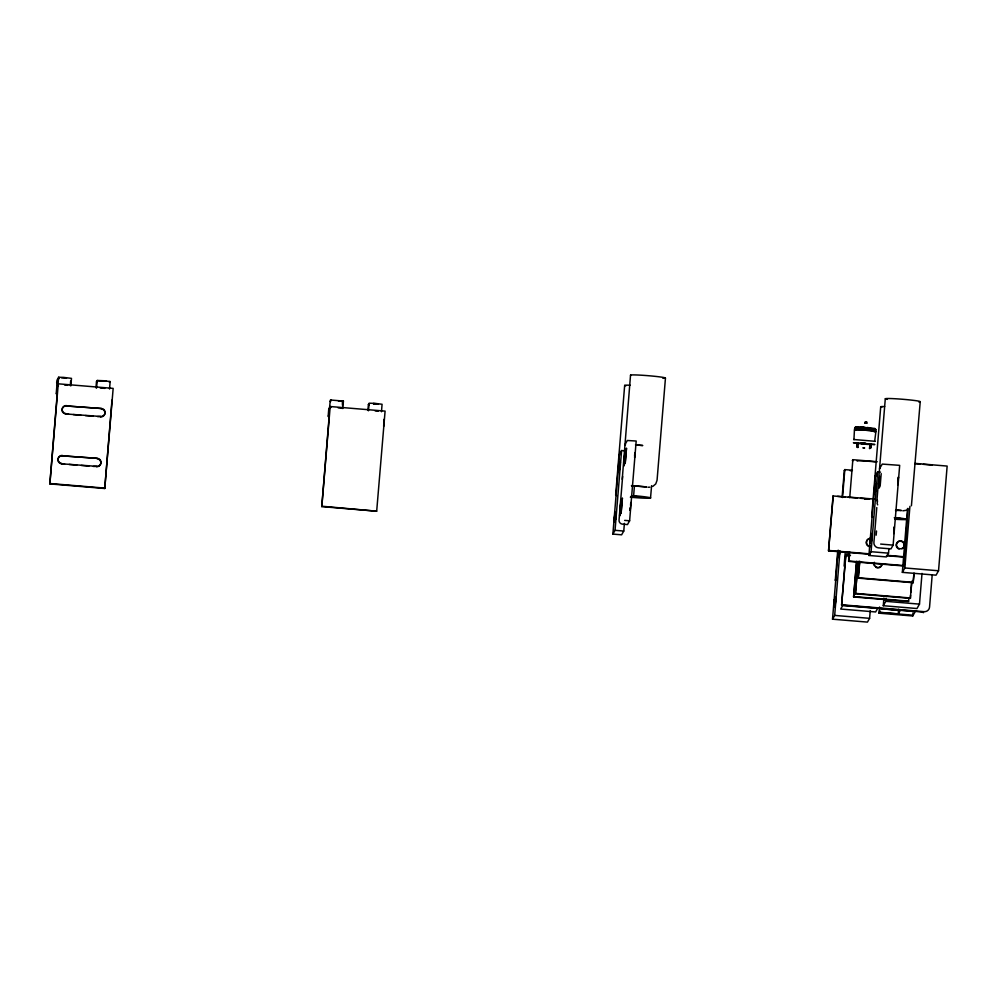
<?xml version="1.0" encoding="UTF-8"?>
<svg xmlns="http://www.w3.org/2000/svg" width="997" height="997" viewBox="0 0 997 997"><rect width="100%" height="100%" fill="white"/><g stroke="black" fill="none" stroke-linecap="round" stroke-linejoin="round"><path stroke-width="1.5" d="M879.74 476.342L878.706 488.268L880.077 486.424M838.514 550.905L837.879 557.734L838.377 550.93M897.786 483.769L898.422 476.94L897.798 484.791M111.988 400.046L104.747 488.493L49.85 483.906L57.103 395.46L57.215 392.045L56.218 393.803L56.829 386.325L58.262 383.82L113.16 388.394L104.747 488.493M630.316 507.51L630.154 510.464L630.503 507.485M383.646 426.442L384.044 419.338M630.59 506.464L630.827 502.476L630.578 504.482M839.549 551.241L839.312 555.229L839.748 551.216M893.811 531.837L894.321 526.802L893.823 533.607M59.035 378.424C56.019 377.539 55.982 387.16 58.424 385.914M58.063 384.879L58.511 377.29L63.496 377.377L71.485 378.374L70.862 385.851M49.85 483.906L58.262 383.82M70.288 385.552L70.662 381.066M95.974 387.733L96.472 381.751L97.432 381.664M96.547 388.045L97.208 380.48L103.85 380.742L110.144 381.564L109.533 389.042M329.446 408.857L330.194 401.143M321.782 506.613L329.022 418.167L329.147 414.752L328.15 416.509L328.761 409.032L330.194 406.527L385.091 411.113L376.679 511.199L321.782 506.613L330.194 406.527M342.47 405.268L342.382 402.165M342.794 408.558L343.417 401.081L330.443 399.996L331.216 400.233M367.905 410.44L368.404 404.458L369.364 404.371M368.479 410.752L369.139 403.187L375.769 403.449L382.075 404.271L381.465 411.749M616.794 495.534A17.535 0.922 4.7 0 1 615.66 495.085L624.67 385.39M624.396 523.375L623.761 531.052L621.617 534.816L612.881 534.093L619.436 454.32M612.881 534.093L615.037 530.317L621.592 450.544L624.508 450.794M630.528 375.146L622.228 479.308M622.627 476.466L619.05 520.098A3.751 3.751 29.7 0 0 622.477 524.148L627.474 524.559L629.618 520.795L636.186 441.023L627.337 440.487L624.795 444.949A17.535 0.922 4.7 0 1 625.518 444.762M634.379 486.461L633.631 495.659A17.535 0.922 4.7 0 1 650.518 498.051L651.614 485.639M665.46 378.062L657.06 480.267L655.752 483.919L652.773 486.436M869.708 554.27L828.532 550.843L833.043 495.995L874.543 499.061M828.532 550.843L833.255 495.621M835.76 580.453A17.535 0.922 4.7 0 1 835.299 580.179L837.717 550.83M842.153 496.755L844.322 470.497L844.82 469.612L852.41 470.248M870.244 610.663L869.608 618.339L867.452 622.103L832.52 619.187L838.203 550.157M842.527 497.528L844.82 469.612M832.52 619.187L834.676 615.411L839.973 550.98M853.931 439.677L854.441 429.857L865.483 430.218L875.902 431.651L874.656 441.409M844.11 566.097L845.232 552.375M849.731 497.665L852.859 459.692L877.161 461.723M923.571 612.669A12.525 0.661 4.7 0 0 911.457 610.999L841.593 605.167L845.693 555.317L850.478 555.317M841.593 605.167L845.905 554.93M846.752 556.413L847.126 551.802M856.722 446.133L856.971 443.142L858.38 443.029L857.906 447.528A1.296 1.296 0 0 1 856.722 446.22M856.847 445.921L857.096 442.917M904.491 566.047L848.646 561.386L849.407 552.251M848.646 561.386L849.618 551.877M908.965 598.1L908.491 601.54L853.594 596.954L856.523 561.286M853.594 596.954L856.622 562.433M911.906 581.151L910.311 598.362L855.414 593.776L858.093 561.211M855.414 593.776L858.18 562.358M914.112 573.2L913.14 582.734L858.243 578.148L859.651 561.099M858.243 578.148L859.738 562.258M869.496 448.5L869.97 444.001L871.253 444.101L870.892 447.317M872.824 516.907A17.535 0.922 4.7 0 1 871.69 516.458L880.712 406.776M888.913 548.549L888.526 553.161L886.383 556.924L868.91 555.466L875.466 475.694M868.91 555.466L871.066 551.702L877.622 471.93L880.538 472.167M876.899 500.943L885.299 398.738M876.787 507.548L873.908 542.443A5.01 4.997 29.7 0 0 878.494 547.852L890.969 548.886L893.125 545.122L899.68 465.35L882.283 464.091L879.553 468.54A17.535 0.922 4.7 0 1 879.778 468.428M879.03 613.167L879.541 612.295L898.247 613.853L900.117 610.588L881.547 608.768L915.234 611.585L912.716 615.984L879.03 613.167L879.541 607.023M879.541 612.295L879.915 607.684M922.013 573.4L919.483 604.132L916.978 608.531L883.292 605.715L883.928 598.026M883.292 605.715L885.797 601.316L886.059 598.25M898.247 613.853L898.633 609.242M914.997 463.381L947.15 466.073L938.538 570.77L936.033 575.169L902.347 572.353L907.507 508.557M908.03 508.433L903.756 566.682L905.326 560.725M902.347 572.353L904.852 567.954L909.925 506.364M920.231 401.654L911.42 505.778M910.311 598.362L910.56 595.259M910.822 592.156L911.582 582.846M913.14 582.734L913.9 573.437M912.716 615.984L912.978 612.906M932.195 574.883L929.553 607.098A5.01 4.997 29.7 0 1 924.157 611.672L841.804 604.793M634.603 457.635L634.927 452.613L634.578 455.592M876.537 531.002L876.126 535.202M880.226 485.34L881.198 473.625M63.696 413.244A4.013 4 29.7 0 1 66.313 405.966L101.457 408.508A4.013 4 29.7 0 1 105.121 412.833A4.013 4 29.7 0 1 100.797 416.484L97.544 416.609M64.631 413.718A4.013 4 29.7 0 0 65.652 413.942L100.797 416.484M59.596 463.094A4.013 4 29.7 0 1 62.213 455.828L97.357 458.358A4.013 4 29.7 0 1 101.021 462.683A4.013 4 29.7 0 1 96.697 466.347L93.444 466.459M60.53 463.58A4.013 4 29.7 0 0 61.552 463.804L96.697 466.347M110.144 381.564L108.91 381.701M66.313 405.966L101.457 408.508M62.213 455.828L97.357 458.358M376.679 511.199L321.994 506.239M621.592 450.544L618.938 455.193A17.535 0.922 4.7 0 1 619.66 455.018M615.66 495.085L616.158 494.2M858.38 443.029L856.971 443.142M852.859 459.692L852.348 460.577A17.535 0.922 4.7 0 0 852.821 460.851M869.97 444.001L871.253 444.101M877.622 471.93L874.967 476.578A17.535 0.922 4.7 0 1 875.69 476.392M835.299 580.179L835.798 579.294M871.69 516.458L872.188 515.586M884.7 600.044L885.361 598.885M907.382 510.103L902.846 510.838M343.417 401.081L338.419 400.993M874.892 428.461L855.563 426.716L858.255 427.314M875.665 429.184L865.695 427.638L854.94 427.464M874.793 431.053L865.508 429.607L855.513 429.433M875.902 431.651L874.307 431.801M853.644 439.503L875.104 441.297M864.648 498.961L868.051 498.949M866.667 422.043L865.084 421.905L866.692 422.03M860.997 427.215L864.087 427.202M867.315 443.902L860.909 443.353L864.424 443.478M631.587 485.564L646.692 486.935L631.475 485.763M648.075 487.246L649.87 487.184M330.792 407.387L329.82 407.474L330.605 407.711M874.419 430.517L876.002 430.368L854.541 428.573L855.825 428.959M895.144 518.664L896.876 518.565L894.77 518.104M373.377 403.498L378.324 403.984L373.289 403.66M895.144 518.851L899.369 518.776L894.521 517.904M863.689 443.316L865.159 443.715L864.212 443.578M866.779 427.875L869.932 427.925L867.278 427.476M866.592 444.375L874.843 444.512L853.382 442.718L863.801 444.163M378.449 404.308L373.85 403.959M100.186 387.995L104.785 388.356M862.791 443.142L863.95 443.341M863.938 443.553L860.959 443.179M895.53 510.427L901.462 510.526L895.954 509.666M631.338 495.995L640.834 497.179L630.914 496.743M66.5 378.287L61.59 377.851M863.601 443.191L866.007 443.416M914.76 463.63L920.518 464.103M923.396 464.353L932.033 465.063M635.488 444.911L642.766 445.522A17.535 0.922 4.7 0 0 636.036 445.036M65.652 413.942L68.693 414.191M73.242 414.578L80.844 415.213M85.393 415.587L92.995 416.223M837.617 496.381L845.244 497.017M848.285 497.266L857.445 498.026M860.486 498.288L869.633 499.048M61.552 463.804L64.593 464.054M69.142 464.44L76.744 465.076M81.293 465.449L88.895 466.085M624.633 520.384L629.618 520.795M880.65 544.075L893.125 545.122M615.037 530.317L623.761 531.052M871.066 551.702L888.526 553.161M50.062 483.533L104.959 488.119M828.744 550.456L870.207 553.921M887.093 555.329L903.992 556.75M886.483 555.678L903.257 557.074M845.693 555.317L850.242 555.69M848.871 561.012L903.868 565.598M904.852 567.954L938.538 570.77M858.454 577.774L913.352 582.36M855.625 593.402L910.523 597.988M853.806 596.58L908.703 601.166M885.797 601.316L919.483 604.132M879.466 612.42L913.152 615.224M834.676 615.411L869.608 618.339M375.159 410.926L378.162 411.213M64.568 384.992L67.784 385.303M864.237 443.353L867.315 443.889M864.013 443.665L863.003 443.478L863.738 443.64M863.664 447.952C860.847 447.566 866.717 448.251 863.863 447.865M101.918 381.253L97.17 380.567M338.17 407.848L342.021 408.321M864.499 443.378L865.172 443.478M330.755 401.504L329.733 401.268M58.823 378.798L57.801 378.561M855.725 430.255L854.441 429.857M369.177 404.695L368.404 404.458M97.245 381.988L96.472 381.751M59.284 377.527L58.511 377.29M876.064 429.719L862.854 428.074L854.89 428.099M877.672 504.881L876.986 502.899M101.245 408.882A4.013 4 29.7 0 1 104.909 413.207A4.013 4 29.7 0 1 100.585 416.858M97.145 458.745A4.013 4 29.7 0 1 100.809 463.069A4.013 4 29.7 0 1 96.485 466.721M65.864 413.568A4.013 4 29.7 0 1 62.2 409.244A4.013 4 29.7 0 1 66.525 405.592M61.764 463.418A4.013 4 29.7 0 1 58.1 459.106A4.013 4 29.7 0 1 62.425 455.442M844.783 470.771A17.535 0.922 4.7 0 1 844.322 470.497M850.179 470.721A12.762 0.673 4.7 0 1 851.924 470.721M857.943 447.304A1.296 1.296 0 0 1 856.847 446.008M870.88 447.404A1.296 1.296 0 0 1 869.583 448.5M871.004 447.192A1.296 1.296 0 0 1 869.621 448.289M631.001 375.42A17.535 0.922 4.7 0 1 650.779 375.919A17.535 0.922 4.7 0 1 662.868 378.299M650.518 498.051A17.535 0.922 4.7 0 1 630.353 497.216M625.817 385.839A17.535 0.922 4.7 0 1 630.141 385.203M894.359 517.73A12.762 0.673 4.7 0 1 901.874 518.938A12.762 0.673 4.7 0 1 895.194 519.001M896.303 517.667A17.535 0.922 4.7 0 1 906.622 519.375A17.535 0.922 4.7 0 1 895.381 519.287M881.847 407.225A17.535 0.922 4.7 0 1 884.626 406.539M887.392 399.373A17.535 0.922 4.7 0 1 902.123 399.224A17.535 0.922 4.7 0 1 918.711 401.878M877.497 502.027A7.515 7.502 29.7 0 1 877.397 500.07M870.331 546.331A4.013 4 29.7 0 1 866.48 542.169A4.013 4 29.7 0 1 870.643 538.33M870.119 546.705A4.013 4 29.7 0 1 866.268 542.555A4.013 4 29.7 0 1 870.431 538.716M897.275 547.926A4.013 4 29.7 0 1 897.761 542.044A4.013 4 29.7 0 1 903.581 543.053A4.013 4 29.7 0 1 902.086 548.761M899.032 549.035A4.013 4 29.7 0 1 898.085 548.599M882.158 563.641A4.013 4 29.7 0 1 877.472 567.43A4.013 4 29.7 0 1 874.332 562.296M881.934 564.028A4.013 4 29.7 0 1 878.818 567.767M877.784 567.866A4.013 4 29.7 0 1 875.802 567.243M874.394 565.723A4.013 4 29.7 0 1 874.107 562.669M857.171 461.063A12.762 0.673 4.7 0 1 866.879 461.137M868.524 461.262A12.762 0.673 4.7 0 1 876.5 462.01M614.127 521.967L614.8 514.514L614.127 521.967M615.56 519.449L616.246 512.134L615.56 519.449M618.227 472.104L618.9 464.652L618.227 472.104M619.66 469.599L620.333 462.134L619.66 469.599M619.673 514.963L619.685 515.985L620.969 500.519L619.673 514.963M621.106 512.446L621.119 513.48L622.402 498.002L621.106 512.446M623.773 465.101L623.773 466.135L625.069 450.656L623.773 465.101M625.206 462.596L625.219 463.617L626.502 448.139L625.206 462.596M833.779 607.061L834.439 599.608L833.779 607.061M835.212 604.556L835.872 597.091L835.212 604.556M870.157 543.34L870.83 535.888L870.157 543.34M871.602 540.835L872.263 533.383L871.602 540.835M874.257 493.49L874.93 486.025L874.257 493.49M875.69 490.973L876.363 483.52L875.69 490.973M100.946 380.817L106.392 381.278L100.946 380.817M842.714 605.503L840.683 609.042L875.628 611.959L877.647 608.419L842.714 605.503M864.785 422.94L866.879 423.127L864.785 422.94M896.889 546.692A4.013 4 29.7 0 0 903.818 546.979A4.013 4 29.7 0 0 900.59 540.835A4.013 4 29.7 0 0 896.889 546.692"/></g></svg>
